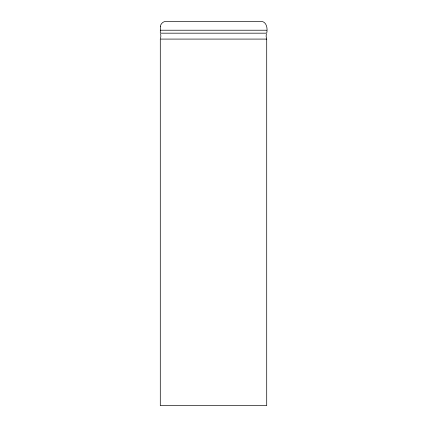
<?xml version="1.0" encoding="UTF-8"?>
<svg xmlns="http://www.w3.org/2000/svg" width="427" height="427" viewBox="0 0 427 427"><rect width="100%" height="100%" fill="white"/><g stroke="black" fill="none" stroke-linecap="round" stroke-linejoin="round"><path stroke-width="0.64" d="M266.384 34.133L266.117 36.13L266.533 38.611M160.467 38.611L160.883 36.13L160.616 34.133M160.29 30.221L266.71 30.221M160.338 26.49L160.29 33.173L266.71 33.173C267.772 28.748 266.731 21.297 260.801 21.35L166.199 21.35C163.322 21.302 160.669 23.629 160.338 26.49M266.71 39.087L160.29 39.087L160.29 405.65L266.71 405.65L266.71 39.087"/></g></svg>
